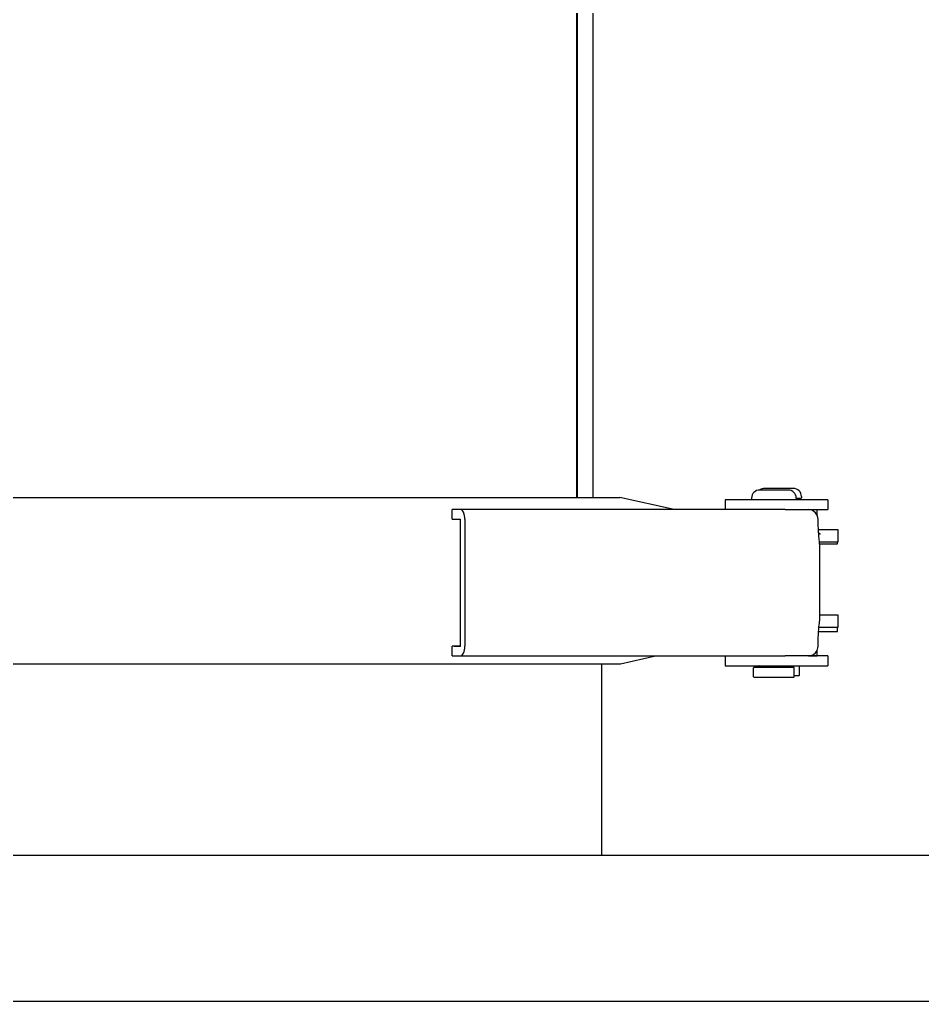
# Model space of a CAD drawing. Header units: millimetres. Extents: x 1186 to 6713, y 237 to 5598.
# Drawn here: x 1899.8 to 2010.8, y 3653.1 to 3773.8 of the extents above; entities that cross this region are included whole.
import ezdxf

# ---------------------------------------------------------------- set-up
doc = ezdxf.new("R2010")
doc.units = ezdxf.units.MM
doc.header["$LTSCALE"] = 384.175
doc.layers.get('0').update_dxf_attribs({"linetype": 'CONTINUOUS'})

msp = doc.modelspace()

# ---------------------------------------------------------------- linework, layer by layer
at = {"color": 0, "linetype": 'Continuous'}
for p, q in [((1968.32979, 3714.9988), (1968.32979, 3865.33766)), ((1968.36419, 3865.33766), (1968.36419, 3714.9988)), ((1970.32885, 3714.9988), (1970.32885, 3865.33766)), ((1994.93633, 3716.13111), (1991.43634, 3716.13111)), ((1863.14462, 3714.9988), (1973.61047, 3714.9988)), ((1980.27773, 3713.53111), (1973.61036, 3714.99883)), ((1989.80151, 3714.93111), (1989.80151, 3714.78111)), ((1994.30151, 3715.93111), (1990.80152, 3715.93111)), ((1995.30151, 3714.93111), (1995.30151, 3714.78111)), ((1995.30151, 3714.93111), (1995.88645, 3714.93111)), ((1995.93633, 3715.13111), (1995.93633, 3714.98111)), ((1986.55151, 3714.73111), (1986.55151, 3713.53111)), ((1999.18587, 3714.73111), (1986.55151, 3714.73111)), ((1999.18633, 3714.73111), (1999.18633, 3713.53111)), ((1952.96643, 3712.33111), (1952.96643, 3713.53111)), ((1993.93085, 3713.53111), (1952.96643, 3713.53111)), ((1986.55151, 3713.54255), (1982.80921, 3713.54255)), ((1993.93085, 3713.53111), (1999.18587, 3713.53111)), ((1997.85674, 3712.86139), (1997.85674, 3713.53111)), ((1952.96652, 3712.33111), (1953.21686, 3712.33111)), ((1953.21686, 3712.33128), (1954.01013, 3712.33135)), ((1954.01013, 3696.70785), (1954.01013, 3712.33133)), ((1954.53465, 3712.33111), (1954.53465, 3696.73111)), ((2000.47049, 3711.05547), (1998.01567, 3711.05547)), ((1998.0607, 3710.31715), (1998.01898, 3710.96559)), ((2000.47084, 3709.55547), (2000.47084, 3711.05547)), ((1998.13728, 3709.55547), (2000.47049, 3709.55547)), ((1998.17454, 3709.33111), (2000.36167, 3709.33111)), ((1998.20585, 3700.11992), (1998.20587, 3708.9422)), ((2000.36167, 3709.33111), (2000.36167, 3709.55547)), ((2000.47049, 3700.55547), (1998.20585, 3700.55547)), ((2000.47084, 3699.05547), (2000.47084, 3700.55547)), ((1998.15879, 3699.63339), (1998.17454, 3699.73111)), ((1998.0435, 3698.51103), (1998.06737, 3698.82686)), ((1998.04501, 3698.53111), (2000.36167, 3698.53111)), ((1998.08841, 3699.05547), (2000.47049, 3699.05547)), ((2000.36167, 3698.53111), (2000.36167, 3699.05547)), ((1952.96643, 3695.53111), (1952.96643, 3696.73111)), ((1954.01013, 3696.73111), (1952.96643, 3696.73111)), ((1953.21686, 3696.73111), (1953.21686, 3696.70785)), ((1954.01013, 3696.70785), (1953.21686, 3696.70785)), ((1997.85674, 3695.54255), (1997.85674, 3696.20083)), ((1866.39462, 3694.57866), (1973.67263, 3694.57866)), ((1952.96643, 3695.53111), (1993.93083, 3695.53111)), ((1971.3287, 3694.57866), (1971.3287, 3671.00612)), ((1973.67263, 3694.57866), (1978.00193, 3695.53111)), ((1986.55151, 3695.53111), (1986.55151, 3694.33111)), ((1999.18587, 3695.53111), (1993.93083, 3695.53111)), ((1996.86253, 3695.54255), (1997.85674, 3695.54255)), ((1999.18633, 3695.53111), (1999.18633, 3694.33111)), ((1986.55151, 3694.33111), (1999.18587, 3694.33111)), ((1990.05151, 3692.98111), (1990.05151, 3694.08111)), ((1995.00164, 3694.13111), (1990.10139, 3694.13111)), ((1990.68633, 3694.13111), (1990.68633, 3694.28111)), ((1990.80151, 3694.18111), (1990.80151, 3694.33111)), ((1994.30151, 3694.18111), (1994.30151, 3694.33111)), ((1995.05151, 3692.98111), (1995.05151, 3694.08111)), ((1995.68633, 3693.18111), (1995.68633, 3694.28111)), ((1990.10139, 3692.93111), (1995.00163, 3692.93111)), ((1995.05151, 3693.13111), (1995.63645, 3693.13111)), ((2216.91359, 3671.00612), (1565.74414, 3671.00612)), ((2216.91359, 3653.06629), (1565.74414, 3653.06629))]:
    msp.add_line(p, q, dxfattribs=at)
for points in [[(1997.98129, 3712.33814), (1997.96337, 3712.53783), (1997.86054, 3712.85576), (1997.67385, 3713.1332), (1997.41786, 3713.34835), (1997.11249, 3713.48449), (1996.78126, 3713.53111)], [(1998.01898, 3710.96559), (1997.98969, 3711.75942), (1997.98119, 3712.33812)], [(1998.17454, 3709.33111), (1998.13773, 3709.57563), (1998.10158, 3709.87419), (1998.0607, 3710.31715)], [(1998.06737, 3698.82686), (1998.09302, 3699.10564), (1998.11913, 3699.3424), (1998.14448, 3699.53462), (1998.1595, 3699.63256)], [(1997.98119, 3696.7241), (1997.98285, 3696.9143), (1997.99091, 3697.35222), (1998.00428, 3697.76879), (1998.02218, 3698.15804), (1998.0435, 3698.51103)], [(1996.78126, 3695.53111), (1997.11249, 3695.57773), (1997.41786, 3695.71387), (1997.67385, 3695.92903), (1997.86054, 3696.20646), (1997.96337, 3696.52439), (1997.98129, 3696.72409)]]:
    msp.add_lwpolyline(points, dxfattribs=at)
for centre, radius, start, end in [((1991.43633, 3715.13111), 1, 90, 126.8564887), ((1994.93633, 3715.13111), 1, 0, 90), ((1990.80151, 3714.93111), 1, 90, 180), ((1994.30151, 3714.93111), 1, 0, 90), ((1995.88633, 3714.98111), 0.05, 270.1330485, 360), ((1989.85151, 3714.78111), 0.05, 180, 247.4002136), ((1995.25151, 3714.78111), 0.05, 292.6047484, 360), ((1952.04265, 3696.73113), 2.492, 359.4632877, 359.9996895), ((1990.10151, 3694.08111), 0.05, 90.1372576, 180), ((1990.73633, 3694.28111), 0.05, 90.1428953, 180), ((1990.75151, 3694.18111), 0.05, 270.1084397, 360), ((1994.35151, 3694.18111), 0.05, 180, 269.8913018), ((1995.00151, 3694.08111), 0.05, 0, 89.8571047), ((1995.63633, 3694.28111), 0.05, 0, 89.8627424), ((1995.63633, 3693.18111), 0.05, 270.1372576, 360), ((1990.10151, 3692.98111), 0.05, 180, 269.8627424), ((1995.00151, 3692.98111), 0.05, 270.1369043, 360)]:
    msp.add_arc(centre, radius, start, end, dxfattribs=at)
for points, knots in [([(1954.53465, 3712.33111), (1954.53465, 3712.62288), (1954.49057, 3713.04794), (1954.17442, 3713.53133), (1954.00981, 3713.53111)], [0, 0, 0, 0, 0.63931612, 1, 1, 1, 1]), ([(1998.03602, 3710.69652), (1998.05472, 3710.67126), (1998.11959, 3710.59318), (1998.21887, 3710.53112), (1998.29036, 3710.53111)], [0, 0, 0, 0, 0.305381447, 1, 1, 1, 1]), ([(1954.00981, 3695.53111), (1954.17169, 3695.53089), (1954.48574, 3696.00231), (1954.53186, 3696.42082), (1954.53454, 3696.70778)], [0, 0, 0, 0, 0.360642165, 1, 1, 1, 1])]:
    msp.add_open_spline(points, degree=3, knots=knots, dxfattribs=at)
for points in [[(1998.20587, 3708.9422), (1998.20587, 3709.07226), (1998.19283, 3709.20235), (1998.17454, 3709.33111)], [(1998.17453, 3699.73111), (1998.19282, 3699.85984), (1998.20587, 3699.9899), (1998.20585, 3700.11992)]]:
    msp.add_open_spline(points, degree=3, dxfattribs=at)

doc.saveas('drawing.dxf')
